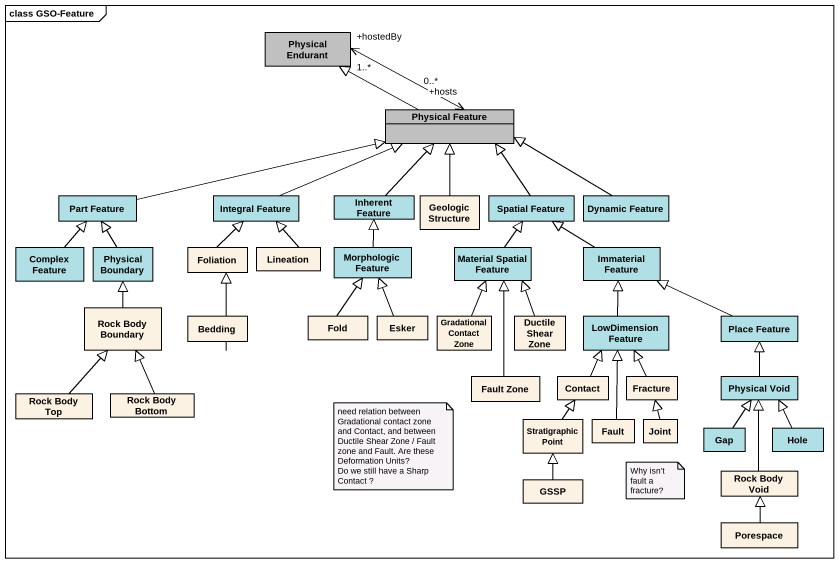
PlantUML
@startuml
mainframe class GSO-Feature
hide circle
hide empty members
class "Physical Endurant" as Physical_Endurant #C0C0C0
class "Physical Feature" as Physical_Feature #C0C0C0
class "Part Feature" as Part_Feature #B0E0E6
class "Integral Feature" as Integral_Feature #B0E0E6
class "Inherent Feature" as Inherent_Feature #B0E0E6
class "Geologic Structure" as Geologic_Structure
class "Spatial Feature" as Spatial_Feature #B0E0E6
class "Dynamic Feature" as Dynamic_Feature #B0E0E6
class "Complex Feature" as Complex_Feature #B0E0E6
class "Physical Boundary" as Physical_Boundary #B0E0E6
class Foliation
class Lineation
class "Morphologic Feature" as Morphologic_Feature #B0E0E6
class "Material Spatial Feature" as Material_Spatial_Feature #B0E0E6
class "Immaterial Feature" as Immaterial_Feature #B0E0E6
class "Rock Body Boundary" as Rock_Body_Boundary
class Bedding
class Fold
class Esker
class "Gradational Contact Zone" as Gradational_Contact_Zone
class "Ductile Shear Zone" as Ductile_Shear_Zone
class "LowDimension Feature" as LowDimension_Feature #B0E0E6
class "Place Feature" as Place_Feature #B0E0E6
class "Fault Zone" as Fault_Zone
class Contact
class Fracture
class "Physical Void" as Physical_Void #B0E0E6
class "Rock Body Top" as Rock_Body_Top
class "Rock Body Bottom" as Rock_Body_Bottom
class "Stratigraphic Point" as Stratigraphic_Point
class Fault
class Joint
class Gap #B0E0E6
class Hole #B0E0E6
class GSSP
class "Rock Body Void" as Rock_Body_Void
class Porespace
Physical_Feature "+hosts\n0..*" <-left-> "+hostedBy\n1..*" Physical_Endurant
Physical_Feature -left-|> Physical_Endurant
Part_Feature -right-|> Physical_Feature
Integral_Feature -right-|> Physical_Feature
Inherent_Feature -up-|> Physical_Feature
Geologic_Structure -up-|> Physical_Feature
Spatial_Feature -up-|> Physical_Feature
Dynamic_Feature -left-|> Physical_Feature
Complex_Feature -up-|> Part_Feature
Physical_Boundary -up-|> Part_Feature
Foliation -up-|> Integral_Feature
Lineation -up-|> Integral_Feature
Morphologic_Feature -up-|> Inherent_Feature
Material_Spatial_Feature -up-|> Spatial_Feature
Immaterial_Feature -up-|> Spatial_Feature
Rock_Body_Boundary -up-|> Physical_Boundary
Bedding -up-|> Foliation
Fold -up-|> Morphologic_Feature
Esker -up-|> Morphologic_Feature
Gradational_Contact_Zone -up-|> Material_Spatial_Feature
Ductile_Shear_Zone -up-|> Material_Spatial_Feature
LowDimension_Feature -up-|> Immaterial_Feature
Place_Feature -left-|> Immaterial_Feature
Fault_Zone -up-|> Material_Spatial_Feature
Contact -up-|> LowDimension_Feature
Fracture -up-|> LowDimension_Feature
Physical_Void -up-|> Place_Feature
Rock_Body_Top -up-|> Rock_Body_Boundary
Rock_Body_Bottom -up-|> Rock_Body_Boundary
Stratigraphic_Point -up-|> Contact
Fault -up-|> LowDimension_Feature
Joint -up-|> Fracture
Gap -up-|> Physical_Void
Hole -up-|> Physical_Void
GSSP -up-|> Stratigraphic_Point
Rock_Body_Void -up-|> Physical_Void
Porespace -up-|> Rock_Body_Void
note as N1
  need relation between Gradational contact zone and Contact, and between Ductile Shear Zone / Fault zone and Fault. Are these Deformation Units?
  Do we still have a Sharp Contact ?
end note
note as N2
  Why isn't fault a fracture?
end note
@enduml
